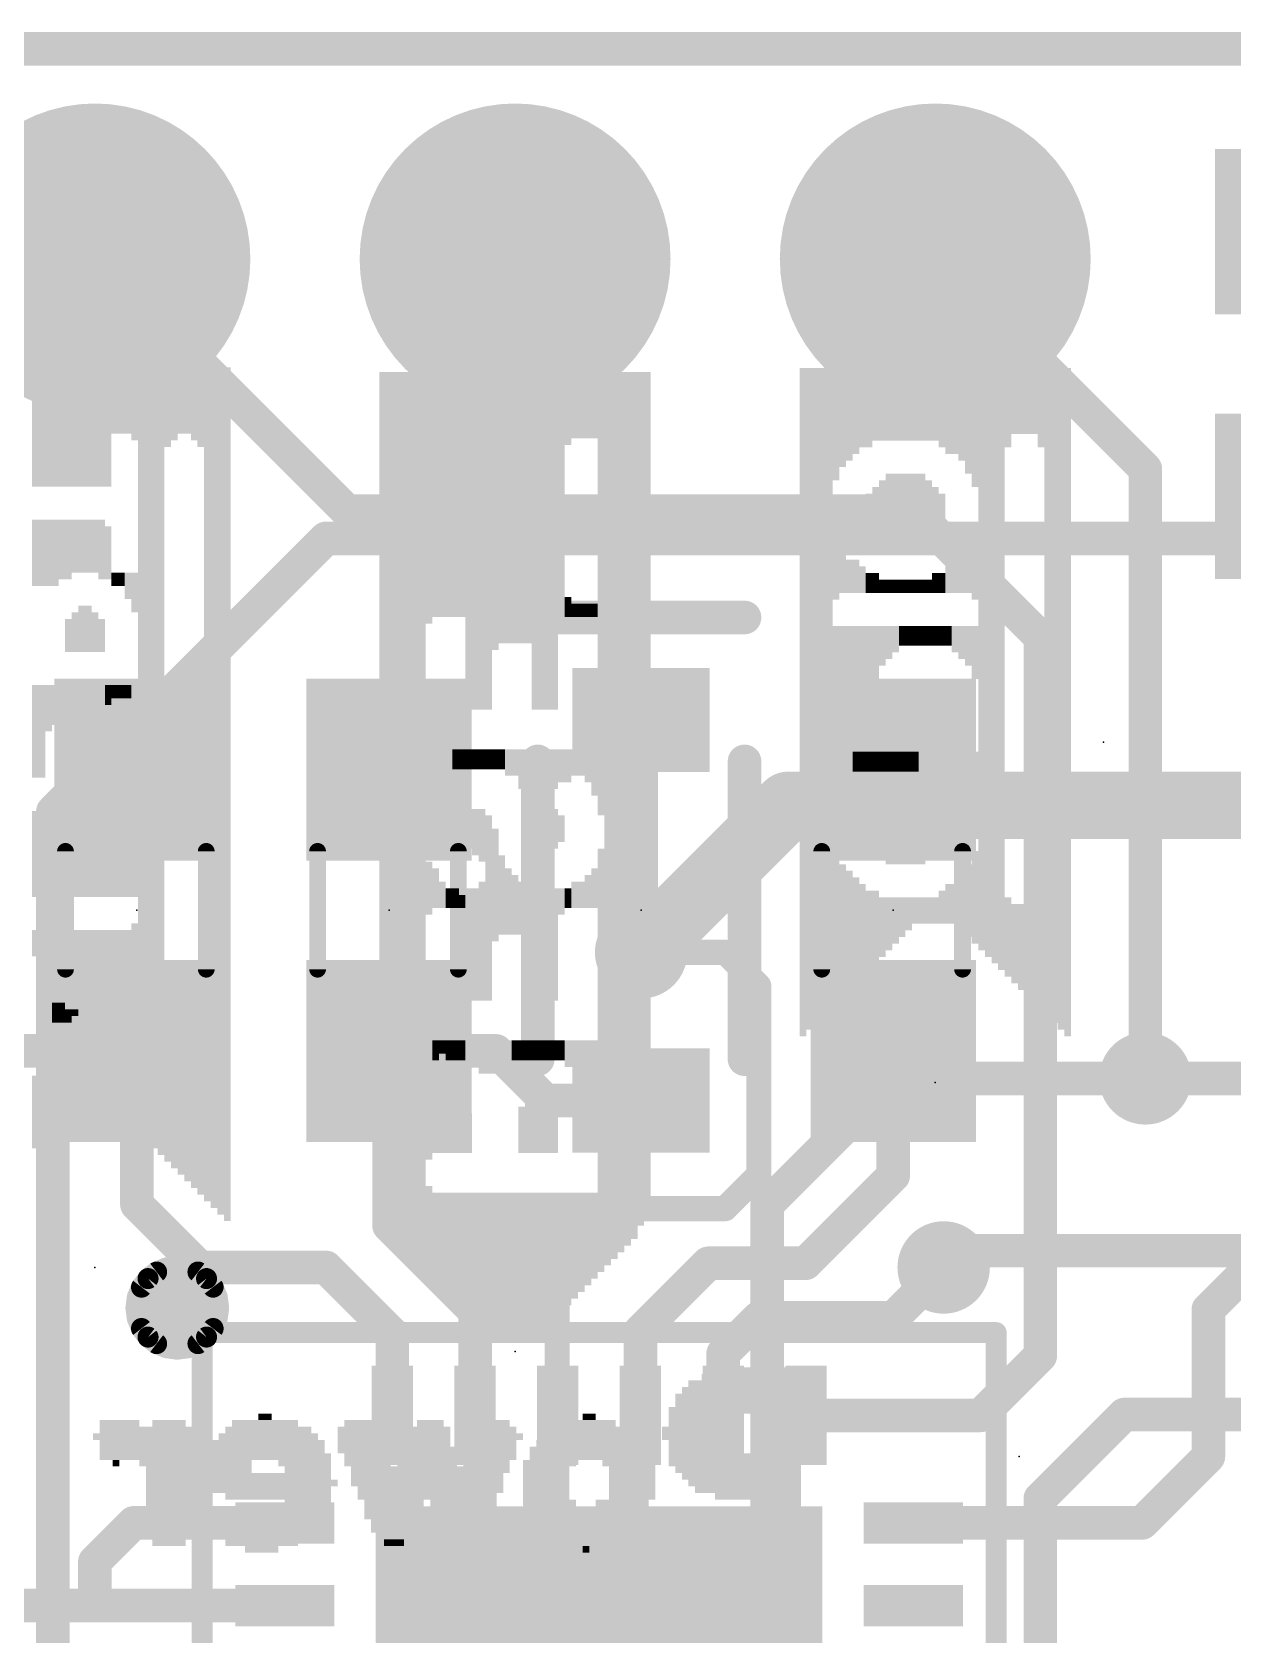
# Model space of a CAD drawing. Extents: x -29.2 to 57.4, y -20 to 37.1.
# Drawn here: x 11.05 to 18.31, y 17.08 to 26.77 of the extents above; entities that cross this region are included whole.
import ezdxf

# ---------------------------------------------------------------- set-up
doc = ezdxf.new("R2010")
doc.units = 0
for name, color, linetype in [('1', 12, 'CONTINUOUS'), ('16', 132, 'CONTINUOUS'), ('17', 110, 'CONTINUOUS'), ('18', 110, 'CONTINUOUS'), ('20', 31, 'CONTINUOUS'), ('21', 41, 'CONTINUOUS'), ('22', 40, 'CONTINUOUS'), ('23', 53, 'CONTINUOUS'), ('24', 53, 'CONTINUOUS'), ('51', 53, 'CONTINUOUS')]:
    doc.layers.add(name, color=color, linetype=linetype)

# ---------------------------------------------------------------- blocks, each defined once
blk = doc.blocks.new('RECT')
blk.add_solid([(-0.5, -0.5), (0.5, -0.5), (-0.5, 0.5), (0.5, 0.5)])
blk = doc.blocks.new('ROUNDP')
at = {"const_width": 0.5}
blk.add_lwpolyline([(0, -0.25, 1), (0, 0.25, 1), (0, -0.25)], format="xyb", dxfattribs=at)
blk = doc.blocks.new('ROUNDV')
at = {"const_width": 0.5}
blk.add_lwpolyline([(0, -0.25, 1), (0, 0.25, 1), (0, -0.25)], format="xyb", dxfattribs=at)

msp = doc.modelspace()

# ---------------------------------------------------------------- linework, layer by layer
at = {"layer": '1'}
for points, const_width in [([(0, 26.67), (35.56, 26.67)], 0.2032), ([(12.954, 23.876), (11.43, 25.4)], 0.2032), ([(16.51, 25.4), (17.78, 24.13)], 0.2032), ([(17.78, 24.13), (17.78, 20.447)], 0.2032), ([(16.383, 23.876), (12.954, 23.876)], 0.2032), ([(16.383, 23.876), (17.145, 23.114)], 0.2032), ([(17.145, 23.114), (17.145, 18.7706)], 0.2032), ([(14.732, 22.613), (14.732, 21.209)], 0.2032), ([(14.732, 21.209), (15.24, 21.209)], 0.1524), ([(15.24, 21.209), (15.4432, 21.0058)], 0.1524), ([(15.4432, 21.0058), (15.4432, 19.8628)], 0.1524), ([(10.16, 20.613), (11.684, 20.613)], 0.2032), ([(11.684, 19.685), (11.684, 20.613)], 0.2032), ([(13.208, 20.613), (13.208, 19.558)], 0.2032), ([(13.208, 20.613), (13.8548, 20.613)], 0.2032), ([(13.8548, 20.613), (14.1548, 20.313)], 0.2032), ([(16.256, 20.613), (16.256, 19.8595)], 0.2032), ([(14.1548, 20.313), (14.732, 20.313)], 0.2032), ([(16.256, 19.8595), (15.7259, 19.3294)], 0.2032), ([(15.4432, 19.8628), (15.24, 19.6596)], 0.1524), ([(12.065, 19.304), (11.684, 19.685)], 0.2032), ([(14.7066, 19.6596), (14.224, 19.177)], 0.1524), ([(15.24, 19.6596), (14.7066, 19.6596)], 0.1524), ([(13.208, 19.558), (13.728, 19.038)], 0.2032), ([(12.827, 19.304), (12.065, 19.304)], 0.2032), ([(13.228, 18.903), (12.827, 19.304)], 0.2032), ([(15.1384, 19.3294), (14.728, 18.919)], 0.2032), ([(15.7259, 19.3294), (15.1384, 19.3294)], 0.2032), ([(16.5608, 19.304), (16.256, 18.9992)], 0.2032), ([(18.161, 19.05), (18.415, 19.304)], 0.2032), ([(14.224, 19.177), (14.224, 18.414)], 0.1524), ([(13.728, 19.038), (13.728, 18.41)], 0.2032), ([(15.4432, 18.9992), (15.228, 18.784)], 0.2032), ([(16.256, 18.9992), (15.4432, 18.9992)], 0.2032), ([(18.161, 18.161), (18.161, 19.05)], 0.2032), ([(13.228, 18.41), (13.228, 18.903)], 0.2032), ([(14.728, 18.919), (14.728, 18.41)], 0.2032), ([(15.228, 18.784), (15.228, 18.41)], 0.2032), ([(17.145, 18.7706), (16.7844, 18.41)], 0.2032), ([(14.224, 18.414), (14.228, 18.41)], 0.2032), ([(16.7844, 18.41), (15.728, 18.41)], 0.2032), ([(17.76, 17.76), (18.161, 18.161)], 0.2032), ([(11.664, 17.76), (11.43, 17.526)], 0.2032), ([(12.578, 17.76), (11.664, 17.76)], 0.2032), ([(16.378, 17.76), (17.76, 17.76)], 0.2032), ([(11.43, 17.526), (11.43, 17.26)], 0.2032), ([(11.43, 17.26), (10.211, 17.26)], 0.2032), ([(12.578, 17.26), (11.43, 17.26)], 0.2032)]:
    msp.add_lwpolyline(points, dxfattribs=dict(at, const_width=const_width))
for points, const_width in [([(11.4659, 25.4359, 1), (11.3941, 25.3641)], 0.1016), ([(16.5459, 25.4359, 1), (16.4741, 25.3641)], 0.1016), ([(17.8308, 24.13, 1), (17.7292, 24.13)], 0.1016), ([(17.7441, 24.0941, 1), (17.8159, 24.1659)], 0.1016), ([(12.954, 23.9268, 1), (12.954, 23.8252)], 0.1016), ([(12.9181, 23.8401, 1), (12.9899, 23.9119)], 0.1016), ([(16.4189, 23.9119, 1), (16.3471, 23.8401)], 0.1016), ([(16.383, 23.8252, 1), (16.383, 23.9268)], 0.1016), ([(17.1958, 23.114, 1), (17.0942, 23.114)], 0.1016), ([(17.1091, 23.0781, 1), (17.1809, 23.1499)], 0.1016), ([(14.7828, 22.613, 1), (14.6812, 22.613)], 0.1016), ([(14.6812, 21.209, 1), (14.7828, 21.209)], 0.1016), ([(14.732, 21.2471, 1), (14.732, 21.1709)], 0.0762), ([(15.2669, 21.2359, 1), (15.2131, 21.1821)], 0.0762), ([(15.24, 21.1709, 1), (15.24, 21.2471)], 0.0762), ([(15.4813, 21.0058, 1), (15.4051, 21.0058)], 0.0762), ([(15.4163, 20.9789, 1), (15.4701, 21.0327)], 0.0762), ([(11.7348, 20.613, 1), (11.6332, 20.613)], 0.1016), ([(11.684, 20.5622, 1), (11.684, 20.6638)], 0.1016), ([(13.2588, 20.613, 1), (13.1572, 20.613)], 0.1016), ([(13.208, 20.6638, 1), (13.208, 20.5622)], 0.1016), ([(13.8907, 20.6489, 1), (13.8189, 20.5771)], 0.1016), ([(13.8548, 20.5622, 1), (13.8548, 20.6638)], 0.1016), ([(16.3068, 20.613, 1), (16.2052, 20.613)], 0.1016), ([(17.7292, 20.447, 1), (17.8308, 20.447)], 0.1016), ([(14.1548, 20.3638, 1), (14.1548, 20.2622)], 0.1016), ([(14.1189, 20.2771, 1), (14.1907, 20.3489)], 0.1016), ([(14.732, 20.2622, 1), (14.732, 20.3638)], 0.1016), ([(16.2919, 19.8236, 1), (16.2201, 19.8954)], 0.1016), ([(15.4051, 19.8628, 1), (15.4813, 19.8628)], 0.0762), ([(15.4701, 19.8359, 1), (15.4163, 19.8897)], 0.0762), ([(16.2052, 19.8595, 1), (16.3068, 19.8595)], 0.1016), ([(11.7199, 19.7209, 1), (11.6481, 19.6491)], 0.1016), ([(11.6332, 19.685, 1), (11.7348, 19.685)], 0.1016), ([(14.7066, 19.6977, 1), (14.7066, 19.6215)], 0.0762), ([(14.7335, 19.6327, 1), (14.6797, 19.6865)], 0.0762), ([(15.2131, 19.6865, 1), (15.2669, 19.6327)], 0.0762), ([(15.24, 19.6215, 1), (15.24, 19.6977)], 0.0762), ([(13.2439, 19.5939, 1), (13.1721, 19.5221)], 0.1016), ([(13.1572, 19.558, 1), (13.2588, 19.558)], 0.1016), ([(12.065, 19.3548, 1), (12.065, 19.2532)], 0.1016), ([(12.0291, 19.2681, 1), (12.1009, 19.3399)], 0.1016), ([(12.8629, 19.3399, 1), (12.7911, 19.2681)], 0.1016), ([(12.827, 19.2532, 1), (12.827, 19.3548)], 0.1016), ([(15.1384, 19.3802, 1), (15.1384, 19.2786)], 0.1016), ([(15.1743, 19.2935, 1), (15.1025, 19.3653)], 0.1016), ([(15.69, 19.3653, 1), (15.7618, 19.2935)], 0.1016), ([(15.7259, 19.2786, 1), (15.7259, 19.3802)], 0.1016), ([(16.5967, 19.2681, 1), (16.5249, 19.3399)], 0.1016), ([(14.2621, 19.177, 1), (14.1859, 19.177)], 0.0762), ([(14.1971, 19.2039, 1), (14.2509, 19.1501)], 0.0762), ([(13.7788, 19.038, 1), (13.6772, 19.038)], 0.1016), ([(13.6921, 19.0021, 1), (13.7639, 19.0739)], 0.1016), ([(15.4432, 19.05, 1), (15.4432, 18.9484)], 0.1016), ([(15.4791, 18.9633, 1), (15.4073, 19.0351)], 0.1016), ([(16.256, 18.9484, 1), (16.256, 19.05)], 0.1016), ([(18.2118, 19.05, 1), (18.1102, 19.05)], 0.1016), ([(18.1251, 19.0859, 1), (18.1969, 19.0141)], 0.1016), ([(13.2788, 18.903, 1), (13.1772, 18.903)], 0.1016), ([(14.7788, 18.919, 1), (14.6772, 18.919)], 0.1016), ([(14.6921, 18.9549, 1), (14.7639, 18.8831)], 0.1016), ([(16.2201, 19.0351, 1), (16.2919, 18.9633)], 0.1016), ([(13.1921, 18.8671, 1), (13.2639, 18.9389)], 0.1016), ([(15.2788, 18.784, 1), (15.1772, 18.784)], 0.1016), ([(15.1921, 18.8199, 1), (15.2639, 18.7481)], 0.1016), ([(17.0942, 18.7706, 1), (17.1958, 18.7706)], 0.1016), ([(17.1809, 18.7347, 1), (17.1091, 18.8065)], 0.1016), ([(14.2599, 18.4499, 1), (14.1881, 18.3781)], 0.1016), ([(15.728, 18.4608, 1), (15.728, 18.3592)], 0.1016), ([(16.7844, 18.3592, 1), (16.7844, 18.4608)], 0.1016), ([(13.1772, 18.41, 1), (13.2788, 18.41)], 0.1016), ([(13.6772, 18.41, 1), (13.7788, 18.41)], 0.1016), ([(14.1921, 18.3741, 1), (14.2639, 18.4459)], 0.1016), ([(14.1859, 18.414, 1), (14.2621, 18.414)], 0.0762), ([(14.6772, 18.41, 1), (14.7788, 18.41)], 0.1016), ([(15.1772, 18.41, 1), (15.2788, 18.41)], 0.1016), ([(16.7485, 18.4459, 1), (16.8203, 18.3741)], 0.1016), ([(18.1969, 18.1251, 1), (18.1251, 18.1969)], 0.1016), ([(18.1102, 18.161, 1), (18.2118, 18.161)], 0.1016), ([(11.664, 17.8108, 1), (11.664, 17.7092)], 0.1016), ([(11.6999, 17.7241, 1), (11.6281, 17.7959)], 0.1016), ([(12.578, 17.7092, 1), (12.578, 17.8108)], 0.1016), ([(16.378, 17.8108, 1), (16.378, 17.7092)], 0.1016), ([(17.7241, 17.7959, 1), (17.7959, 17.7241)], 0.1016), ([(17.76, 17.7092, 1), (17.76, 17.8108)], 0.1016), ([(11.4808, 17.526, 1), (11.3792, 17.526)], 0.1016), ([(11.3941, 17.5619, 1), (11.4659, 17.4901)], 0.1016), ([(11.43, 17.3108, 1), (11.43, 17.2092)], 0.1016), ([(11.43, 17.2092, 1), (11.43, 17.3108)], 0.1016), ([(12.578, 17.2092, 1), (12.578, 17.3108)], 0.1016), ([(11.3792, 17.26, 1), (11.4808, 17.26)], 0.1016)]:
    msp.add_lwpolyline(points, format="xyb", dxfattribs=dict(at, const_width=const_width))
at = {"layer": '16'}
for points, const_width in [([(0, 26.67), (35.56, 26.67)], 0.2032), ([(13.97, 23.711), (13.97, 25.4)], 0.2032), ([(12.827, 23.711), (11.176, 22.06)], 0.2032), ([(13.97, 23.711), (12.827, 23.711)], 0.2032), ([(19.685, 23.711), (13.97, 23.711)], 0.2032), ([(15.621, 22.098), (14.732, 21.209)], 0.4064), ([(21.463, 22.098), (15.621, 22.098)], 0.4064), ([(11.176, 22.06), (11.176, 15.133)], 0.2032), ([(15.494, 19.685), (16.256, 20.447)], 0.2032), ([(16.256, 20.447), (17.78, 20.447)], 0.2032), ([(17.78, 20.447), (26.289, 20.447)], 0.2032), ([(15.494, 16.4338), (15.494, 19.685)], 0.2032), ([(16.6624, 19.4056), (16.5608, 19.304)], 0.2032), ([(24.1808, 19.4056), (16.6624, 19.4056)], 0.2032), ([(17.653, 18.415), (17.145, 17.907)], 0.2032), ([(23.368, 18.415), (17.653, 18.415)], 0.2032), ([(17.145, 17.907), (17.145, 15.748)], 0.2032)]:
    msp.add_lwpolyline(points, dxfattribs=dict(at, const_width=const_width))
for points, const_width in [([(14.0208, 25.4, 1), (13.9192, 25.4)], 0.1016), ([(12.827, 23.7618, 1), (12.827, 23.6602)], 0.1016), ([(12.8629, 23.6751, 1), (12.7911, 23.7469)], 0.1016), ([(13.97, 23.7618, 1), (13.97, 23.6602)], 0.1016), ([(13.9192, 23.711, 1), (14.0208, 23.711)], 0.1016), ([(13.97, 23.6602, 1), (13.97, 23.7618)], 0.1016), ([(15.621, 22.1996, 1), (15.621, 21.9964)], 0.2032), ([(15.6928, 22.0262, 1), (15.5492, 22.1698)], 0.2032), ([(11.2268, 22.06, 1), (11.1252, 22.06)], 0.1016), ([(11.1401, 22.0959, 1), (11.2119, 22.0241)], 0.1016), ([(14.6602, 21.2808, 1), (14.8038, 21.1372)], 0.2032), ([(16.256, 20.4978, 1), (16.256, 20.3962)], 0.1016), ([(16.2919, 20.4111, 1), (16.2201, 20.4829)], 0.1016), ([(17.78, 20.4978, 1), (17.78, 20.3962)], 0.1016), ([(17.78, 20.3962, 1), (17.78, 20.4978)], 0.1016), ([(15.5448, 19.685, 1), (15.4432, 19.685)], 0.1016), ([(15.4581, 19.7209, 1), (15.5299, 19.6491)], 0.1016), ([(16.6624, 19.4564, 1), (16.6624, 19.3548)], 0.1016), ([(16.6983, 19.3697, 1), (16.6265, 19.4415)], 0.1016), ([(16.5249, 19.3399, 1), (16.5967, 19.2681)], 0.1016), ([(17.653, 18.4658, 1), (17.653, 18.3642)], 0.1016), ([(17.6889, 18.3791, 1), (17.6171, 18.4509)], 0.1016), ([(17.1958, 17.907, 1), (17.0942, 17.907)], 0.1016), ([(17.1091, 17.9429, 1), (17.1809, 17.8711)], 0.1016)]:
    msp.add_lwpolyline(points, format="xyb", dxfattribs=dict(at, const_width=const_width))
at = {"layer": '20', "const_width": 0.2032}
msp.add_lwpolyline([(6.35, 26.67), (29.21, 26.67)], dxfattribs=at)
at = {"layer": '21'}
for points, const_width in [([(15.357, 23.233), (14.107, 23.233)], 0.2032), ([(14.107, 22.363), (14.107, 20.563)], 0.2032), ([(15.357, 22.363), (15.357, 20.563)], 0.2032), ([(11.7115, 19.185), (11.7512, 19.2368)], 0.127), ([(11.7512, 19.2368), (11.803, 19.2765)], 0.127), ([(11.803, 19.2765), (11.8633, 19.3015)], 0.127), ([(11.8633, 19.3015), (11.928, 19.31)], 0.127), ([(11.8824, 19.304), (11.9736, 19.304)], 0.127), ([(11.928, 19.31), (11.9927, 19.3015)], 0.127), ([(11.9927, 19.3015), (12.053, 19.2765)], 0.127), ([(12.053, 19.2765), (12.1048, 19.2368)], 0.127), ([(12.1048, 19.2368), (12.1445, 19.185)], 0.127), ([(11.678, 19.06), (11.6865, 19.1247)], 0.127), ([(11.6865, 19.1247), (11.7115, 19.185)], 0.127), ([(11.7082, 19.177), (12.1478, 19.177)], 0.127), ([(12.1445, 19.185), (12.1695, 19.1247)], 0.127), ([(12.1695, 19.1247), (12.178, 19.06)], 0.127), ([(11.6865, 18.9953), (11.678, 19.06)], 0.127), ([(11.6793, 19.05), (12.1767, 19.05)], 0.127), ([(12.178, 19.06), (12.1695, 18.9953)], 0.127), ([(11.7115, 18.935), (11.6865, 18.9953)], 0.127), ([(11.7512, 18.8832), (11.7115, 18.935)], 0.127), ([(12.1445, 18.935), (12.1048, 18.8832)], 0.127), ([(12.1695, 18.9953), (12.1445, 18.935)], 0.127), ([(11.7207, 18.923), (12.1353, 18.923)], 0.127), ([(11.803, 18.8435), (11.7512, 18.8832)], 0.127), ([(11.8633, 18.8185), (11.803, 18.8435)], 0.127), ([(12.053, 18.8435), (11.9927, 18.8185)], 0.127), ([(12.1048, 18.8832), (12.053, 18.8435)], 0.127), ([(12.078, 18.91), (16.878, 18.91)], 0.127), ([(12.078, 14.11), (12.078, 18.91)], 0.127), ([(16.878, 18.91), (16.878, 14.11)], 0.127), ([(11.928, 18.81), (11.8633, 18.8185)], 0.127), ([(11.9927, 18.8185), (11.928, 18.81)], 0.127)]:
    msp.add_lwpolyline(points, dxfattribs=dict(at, const_width=const_width))
for points, const_width in [([(14.107, 23.2838, 1), (14.107, 23.1822)], 0.1016), ([(15.357, 23.1822, 1), (15.357, 23.2838)], 0.1016), ([(14.1578, 22.363, 1), (14.0562, 22.363)], 0.1016), ([(15.4078, 22.363, 1), (15.3062, 22.363)], 0.1016), ([(14.0562, 20.563, 1), (14.1578, 20.563)], 0.1016), ([(15.3062, 20.563, 1), (15.4078, 20.563)], 0.1016), ([(11.7319, 19.262, 1), (11.7705, 19.2116)], 0.0635), ([(11.7764, 19.2175, 1), (11.726, 19.2561)], 0.0635), ([(11.7908, 19.3058, 1), (11.8152, 19.2472)], 0.0635), ([(11.8223, 19.2513, 1), (11.7837, 19.3017)], 0.0635), ([(11.8591, 19.333, 1), (11.8674, 19.27)], 0.0635), ([(11.8824, 19.3358, 1), (11.8824, 19.2723)], 0.0635), ([(11.8754, 19.2721, 1), (11.8511, 19.3308)], 0.0635), ([(11.9321, 19.3415, 1), (11.9239, 19.2785)], 0.0635), ([(11.9321, 19.2785, 1), (11.9239, 19.3415)], 0.0635), ([(12.0049, 19.3308, 1), (11.9806, 19.2721)], 0.0635), ([(11.9736, 19.2723, 1), (11.9736, 19.3358)], 0.0635), ([(11.9886, 19.27, 1), (11.9969, 19.333)], 0.0635), ([(12.0723, 19.3017, 1), (12.0337, 19.2513)], 0.0635), ([(12.0408, 19.2472, 1), (12.0652, 19.3058)], 0.0635), ([(12.13, 19.2561, 1), (12.0796, 19.2175)], 0.0635), ([(12.0855, 19.2116, 1), (12.1241, 19.262)], 0.0635), ([(11.718, 19.1206, 1), (11.655, 19.1289)], 0.0635), ([(11.7082, 19.2087, 1), (11.7082, 19.1453)], 0.0635), ([(11.6863, 19.2043, 1), (11.7367, 19.1657)], 0.0635), ([(11.7408, 19.1728, 1), (11.6822, 19.1972)], 0.0635), ([(12.1738, 19.1972, 1), (12.1152, 19.1728)], 0.0635), ([(12.1193, 19.1657, 1), (12.1697, 19.2043)], 0.0635), ([(12.201, 19.1289, 1), (12.138, 19.1206)], 0.0635), ([(12.1478, 19.1453, 1), (12.1478, 19.2087)], 0.0635), ([(11.7095, 19.0641, 1), (11.6465, 19.0559)], 0.0635), ([(11.6465, 19.0641, 1), (11.7095, 19.0559)], 0.0635), ([(11.6793, 19.0817, 1), (11.6793, 19.0183)], 0.0635), ([(11.6572, 19.1369, 1), (11.7159, 19.1126)], 0.0635), ([(12.1401, 19.1126, 1), (12.1988, 19.1369)], 0.0635), ([(12.2095, 19.0559, 1), (12.1465, 19.0641)], 0.0635), ([(12.1465, 19.0559, 1), (12.2095, 19.0641)], 0.0635), ([(12.1767, 19.0183, 1), (12.1767, 19.0817)], 0.0635), ([(11.7159, 19.0074, 1), (11.6572, 18.9831)], 0.0635), ([(11.655, 18.9911, 1), (11.718, 18.9994)], 0.0635), ([(11.7367, 18.9543, 1), (11.6863, 18.9157)], 0.0635), ([(12.1697, 18.9157, 1), (12.1193, 18.9543)], 0.0635), ([(12.138, 18.9994, 1), (12.201, 18.9911)], 0.0635), ([(12.1988, 18.9831, 1), (12.1401, 19.0074)], 0.0635), ([(11.6822, 18.9228, 1), (11.7408, 18.9472)], 0.0635), ([(11.7207, 18.9548, 1), (11.7207, 18.8913)], 0.0635), ([(11.7705, 18.9084, 1), (11.7319, 18.858)], 0.0635), ([(11.726, 18.8639, 1), (11.7764, 18.9025)], 0.0635), ([(11.8152, 18.8728, 1), (11.7908, 18.8142)], 0.0635), ([(11.7837, 18.8183, 1), (11.8223, 18.8687)], 0.0635), ([(12.0337, 18.8687, 1), (12.0723, 18.8183)], 0.0635), ([(12.0652, 18.8142, 1), (12.0408, 18.8728)], 0.0635), ([(12.078, 18.9417, 1), (12.078, 18.8783)], 0.0635), ([(12.1098, 18.91, 1), (12.0463, 18.91)], 0.0635), ([(12.0796, 18.9025, 1), (12.13, 18.8639)], 0.0635), ([(12.1241, 18.858, 1), (12.0855, 18.9084)], 0.0635), ([(12.1152, 18.9472, 1), (12.1738, 18.9228)], 0.0635), ([(12.1353, 18.8913, 1), (12.1353, 18.9548)], 0.0635), ([(16.9097, 18.91, 1), (16.8463, 18.91)], 0.0635), ([(16.878, 18.8783, 1), (16.878, 18.9417)], 0.0635), ([(11.8674, 18.85, 1), (11.8591, 18.787)], 0.0635), ([(11.8511, 18.7892, 1), (11.8754, 18.8479)], 0.0635), ([(11.9239, 18.8415, 1), (11.9321, 18.7785)], 0.0635), ([(11.9239, 18.7785, 1), (11.9321, 18.8415)], 0.0635), ([(11.9806, 18.8479, 1), (12.0049, 18.7892)], 0.0635), ([(11.9969, 18.787, 1), (11.9886, 18.85)], 0.0635)]:
    msp.add_lwpolyline(points, format="xyb", dxfattribs=dict(at, const_width=const_width))
at = {"layer": '23'}
for p in [(17.526, 22.479), (11.684, 21.463), (13.208, 21.463), (14.732, 21.463), (16.256, 21.463)]:
    msp.add_point(p, dxfattribs=at)
at = {"layer": '24'}
for p in [(16.51, 20.4216), (11.43, 19.304), (13.97, 18.796), (17.018, 18.161)]:
    msp.add_point(p, dxfattribs=at)
at = {"layer": '51', "const_width": 0.1016}
for points in [[(11.252, 21.107), (11.252, 21.819)], [(12.103, 21.107), (12.103, 21.819)], [(12.776, 21.107), (12.776, 21.819)], [(13.627, 21.107), (13.627, 21.819)], [(15.824, 21.107), (15.824, 21.819)], [(16.675, 21.107), (16.675, 21.819)]]:
    msp.add_lwpolyline(points, dxfattribs=at)
at = {"layer": '51', "const_width": 0.0508}
for points in [[(11.2774, 21.819, 1), (11.2266, 21.819)], [(12.1284, 21.819, 1), (12.0776, 21.819)], [(12.8014, 21.819, 1), (12.7506, 21.819)], [(13.6524, 21.819, 1), (13.6016, 21.819)], [(15.8494, 21.819, 1), (15.7986, 21.819)], [(16.7004, 21.819, 1), (16.6496, 21.819)], [(11.2266, 21.107, 1), (11.2774, 21.107)], [(12.0776, 21.107, 1), (12.1284, 21.107)], [(12.7506, 21.107, 1), (12.8014, 21.107)], [(13.6016, 21.107, 1), (13.6524, 21.107)], [(15.7986, 21.107, 1), (15.8494, 21.107)], [(16.6496, 21.107, 1), (16.7004, 21.107)]]:
    msp.add_lwpolyline(points, format="xyb", dxfattribs=at)

# ---------------------------------------------------------------- block references
at = {"layer": '1'}
for p, xscale, rotation in [((18.651, 25.565), 0.9, 180), ((18.651, 23.965), 0.9, 180), ((11.684, 22.313), 1.1, 90), ((13.208, 22.313), 1.1, 90), ((16.256, 22.313), 1.1, 90), ((11.684, 20.613), 1.1, 90), ((13.208, 20.613), 1.1, 90), ((16.256, 20.613), 1.1, 90)]:
    msp.add_blockref('RECT', p, dxfattribs=dict(at, xscale=xscale, rotation=rotation))
for p, xscale, yscale, rotation in [((14.732, 22.613), 0.63, 0.83, 270), ((14.732, 20.313), 0.63, 0.83, 270), ((12.578, 17.76), 0.25, 0.6, 90), ((16.378, 17.76), 0.25, 0.6, 270), ((12.578, 17.26), 0.25, 0.6, 90), ((16.378, 17.26), 0.25, 0.6, 270)]:
    msp.add_blockref('RECT', p, dxfattribs=dict(at, xscale=xscale, yscale=yscale, rotation=rotation))
for p, xscale, yscale in [((13.228, 18.41), 0.25, 0.6), ((13.728, 18.41), 0.25, 0.6), ((14.228, 18.41), 0.25, 0.6), ((14.728, 18.41), 0.25, 0.6), ((15.228, 18.41), 0.25, 0.6), ((15.728, 18.41), 0.25, 0.6), ((14.478, 16.51), 2.7, 2.7)]:
    msp.add_blockref('RECT', p, dxfattribs=dict(at, xscale=xscale, yscale=yscale))
at = {"layer": '17', "xscale": 1.8796, "yscale": 1.8796, "rotation": 90}
for p in [(11.43, 25.4), (11.43, 25.4), (13.97, 25.4), (13.97, 25.4), (16.51, 25.4), (16.51, 25.4)]:
    msp.add_blockref('ROUNDP', p, dxfattribs=at)
at = {"layer": '18', "xscale": 0.5588, "yscale": 0.5588}
for p in [(14.732, 21.209), (14.732, 21.209), (17.78, 20.447), (17.78, 20.447), (16.5608, 19.304), (16.5608, 19.304)]:
    msp.add_blockref('ROUNDV', p, dxfattribs=at)
at = {"layer": '22', "yscale": 0.04}
for p, xscale, rotation in [((11.07, 24.384), 0.72, 90), ((11.11, 24.384), 0.72, 90), ((11.15, 24.384), 0.72, 90), ((11.19, 24.384), 0.72, 90), ((11.23, 24.384), 0.72, 90), ((11.27, 24.384), 0.72, 90), ((11.31, 24.384), 0.72, 90), ((11.35, 24.384), 0.72, 90), ((11.39, 24.384), 0.72, 90), ((11.43, 24.384), 0.72, 90), ((11.47, 24.384), 0.72, 90), ((11.51, 24.384), 0.72, 90), ((11.55, 24.544), 0.4, 90), ((11.59, 24.544), 0.4, 90), ((11.63, 24.544), 0.4, 90), ((11.67, 24.524), 0.44, 90), ((11.71, 22.424), 4.64, 90), ((11.75, 22.404), 4.68, 90), ((11.79, 22.384), 4.72, 90), ((11.83, 22.364), 4.76, 90), ((11.87, 24.504), 0.48, 90), ((11.91, 24.524), 0.44, 90), ((11.95, 24.544), 0.4, 90), ((11.99, 24.544), 0.4, 90), ((12.03, 24.524), 0.44, 90), ((12.07, 24.504), 0.48, 90), ((12.11, 22.224), 5.04, 90), ((12.15, 22.204), 5.08, 90), ((12.19, 22.184), 5.12, 90), ((12.23, 22.164), 5.16, 90), ((13.17, 22.156), 5.12, 90), ((13.21, 22.136), 5.16, 90), ((13.25, 22.096), 5.24, 90), ((13.29, 22.076), 5.28, 90), ((13.33, 22.056), 5.32, 90), ((13.37, 22.036), 5.36, 90), ((13.41, 22.016), 5.4, 90), ((13.45, 24.316), 0.8, 90), ((13.49, 24.316), 0.8, 90), ((13.53, 24.336), 0.76, 90), ((13.57, 24.336), 0.76, 90), ((13.61, 24.336), 0.76, 90), ((13.65, 24.336), 0.76, 90), ((13.69, 24.336), 0.76, 90), ((13.73, 24.336), 0.76, 90), ((13.77, 24.336), 0.76, 90), ((13.81, 24.336), 0.76, 90), ((13.85, 24.336), 0.76, 90), ((13.89, 24.336), 0.76, 90), ((13.93, 24.336), 0.76, 90), ((13.97, 24.336), 0.76, 90), ((14.01, 24.336), 0.76, 90), ((14.05, 24.336), 0.76, 90), ((14.09, 24.336), 0.76, 90), ((14.13, 24.336), 0.76, 90), ((14.17, 24.336), 0.76, 90), ((14.21, 24.336), 0.76, 90), ((14.25, 24.336), 0.76, 90), ((14.29, 24.496), 0.44, 90), ((14.33, 24.516), 0.4, 90), ((14.37, 24.516), 0.4, 90), ((14.41, 24.516), 0.4, 90), ((14.45, 24.516), 0.4, 90), ((14.49, 23.376), 2.68, 90), ((14.53, 22.016), 5.4, 90), ((14.57, 22.036), 5.36, 90), ((14.61, 22.056), 5.32, 90), ((14.65, 22.076), 5.28, 90), ((14.69, 22.096), 5.24, 90), ((14.73, 22.136), 5.16, 90), ((14.77, 22.156), 5.12, 90), ((15.71, 22.7216), 4.04, 90), ((15.75, 22.7416), 4, 90), ((15.79, 22.7616), 3.96, 90), ((15.83, 22.7816), 3.92, 90), ((15.87, 22.8016), 3.88, 90), ((15.91, 24.4016), 0.68, 90), ((15.95, 24.4416), 0.6, 90), ((15.99, 24.4616), 0.56, 90), ((16.03, 24.4816), 0.52, 90), ((16.07, 24.5016), 0.48, 90), ((16.11, 24.5016), 0.48, 90), ((16.15, 24.5216), 0.44, 90), ((16.19, 24.5216), 0.44, 90), ((16.23, 24.5216), 0.44, 90), ((16.27, 24.5216), 0.44, 90), ((16.31, 24.5216), 0.44, 90), ((16.35, 24.5216), 0.44, 90), ((16.39, 24.5216), 0.44, 90), ((16.43, 24.5216), 0.44, 90), ((16.47, 24.5216), 0.44, 90), ((16.51, 24.5216), 0.44, 90), ((16.55, 24.5016), 0.48, 90), ((16.59, 24.4816), 0.52, 90), ((16.63, 24.4816), 0.52, 90), ((16.67, 24.4616), 0.56, 90), ((16.71, 24.4216), 0.64, 90), ((16.75, 24.3816), 0.72, 90), ((16.79, 22.9816), 3.52, 90), ((16.83, 22.9616), 3.56, 90), ((16.87, 22.9416), 3.6, 90), ((16.91, 22.9216), 3.64, 90), ((16.95, 24.5016), 0.48, 90), ((16.99, 24.5416), 0.4, 90), ((17.03, 24.5416), 0.4, 90), ((17.07, 24.5416), 0.4, 90), ((17.11, 24.5416), 0.4, 90), ((17.15, 24.5016), 0.48, 90), ((17.19, 22.7816), 3.92, 90), ((17.23, 22.7616), 3.96, 90), ((17.27, 22.7416), 4, 90), ((17.31, 22.7216), 4.04, 90), ((16.19, 23.8816), 0.36, 90), ((16.23, 23.8816), 0.44, 90), ((16.27, 23.8816), 0.44, 90), ((16.31, 23.8816), 0.44, 90), ((16.35, 23.8816), 0.44, 90), ((16.39, 23.8816), 0.44, 90), ((16.43, 23.8816), 0.44, 90), ((16.47, 23.8816), 0.36, 90), ((16.11, 23.8816), 0.2, 90), ((16.15, 23.8816), 0.28, 90), ((16.51, 23.8816), 0.28, 90), ((16.55, 23.8816), 0.2, 90), ((11.07, 23.624), 0.4, 90), ((11.11, 23.624), 0.4, 90), ((11.15, 23.624), 0.4, 90), ((11.19, 23.624), 0.4, 90), ((11.23, 23.644), 0.36, 90), ((11.27, 23.644), 0.36, 90), ((11.31, 23.664), 0.32, 90), ((11.35, 23.664), 0.32, 90), ((11.39, 23.664), 0.32, 90), ((11.43, 23.664), 0.32, 90), ((11.47, 23.644), 0.36, 90), ((11.51, 23.624), 0.32, 90), ((16.75, 23.5416), 0.4, 90), ((13.45, 23.456), 0.52, 90), ((13.49, 23.476), 0.48, 90), ((13.53, 23.456), 0.44, 90), ((13.57, 23.456), 0.44, 90), ((13.61, 23.456), 0.44, 90), ((13.65, 23.456), 0.44, 90), ((13.85, 23.356), 0.64, 90), ((13.89, 23.376), 0.6, 90), ((13.93, 23.376), 0.6, 90), ((13.97, 23.376), 0.6, 90), ((14.01, 23.376), 0.6, 90), ((14.05, 23.376), 0.6, 90), ((14.25, 23.436), 0.48, 90), ((15.91, 23.5216), 0.36, 90), ((15.95, 23.5216), 0.28, 90), ((16.71, 23.5216), 0.28, 90), ((15.99, 23.4816), 0.2, 90), ((16.03, 23.4816), 0.2, 90), ((16.63, 23.4816), 0.2, 90), ((16.67, 23.5016), 0.24, 90), ((11.55, 23.464), 0.08, 90), ((11.59, 23.464), 0.08, 90), ((11.63, 23.424), 0.16, 90), ((11.67, 23.384), 0.24, 90), ((16.07, 23.4616), 0.16, 90), ((16.11, 23.4416), 0.12, 90), ((16.15, 23.4416), 0.12, 90), ((16.19, 23.4216), 0.08, 90), ((16.23, 23.4216), 0.08, 90), ((16.27, 23.4216), 0.08, 90), ((16.31, 23.4216), 0.08, 90), ((16.35, 23.4216), 0.08, 90), ((16.39, 23.4216), 0.08, 90), ((16.43, 23.4216), 0.08, 90), ((16.47, 23.4216), 0.08, 90), ((16.51, 23.4416), 0.12, 90), ((16.55, 23.4416), 0.12, 90), ((16.59, 23.4616), 0.16, 90), ((14.29, 23.296), 0.12, 90), ((11.31, 23.144), 0.24, 90), ((11.35, 23.164), 0.28, 90), ((11.39, 23.164), 0.28, 90), ((11.43, 23.144), 0.24, 90), ((14.33, 23.276), 0.08, 90), ((14.37, 23.276), 0.08, 90), ((14.41, 23.276), 0.08, 90), ((14.45, 23.276), 0.08, 90), ((11.27, 23.124), 0.2, 90), ((11.47, 23.124), 0.2, 90), ((15.91, 22.8816), 0.6, 90), ((15.95, 22.9016), 0.56, 90), ((15.99, 22.9016), 0.56, 90), ((16.03, 22.9016), 0.56, 90), ((16.07, 22.9016), 0.56, 90), ((16.11, 22.9016), 0.56, 90), ((16.15, 23.0216), 0.32, 90), ((16.19, 23.0616), 0.24, 90), ((16.23, 23.0816), 0.2, 90), ((16.27, 23.1016), 0.16, 90), ((16.31, 23.1216), 0.12, 90), ((16.35, 23.1216), 0.12, 90), ((16.39, 23.1216), 0.12, 90), ((16.43, 23.1216), 0.12, 90), ((16.47, 23.1216), 0.12, 90), ((16.51, 23.1216), 0.12, 90), ((16.55, 23.1216), 0.12, 90), ((16.59, 23.1216), 0.12, 90), ((16.63, 23.1016), 0.16, 90), ((16.67, 23.0816), 0.2, 90), ((16.71, 23.0616), 0.24, 90), ((16.75, 23.0216), 0.32, 90), ((11.07, 22.544), 0.56, 90), ((11.11, 22.544), 0.56, 90), ((11.15, 22.684), 0.28, 90), ((11.19, 22.704), 0.24, 90), ((11.23, 22.704), 0.24, 90), ((11.27, 22.704), 0.24, 90), ((11.31, 22.704), 0.24, 90), ((11.35, 22.684), 0.28, 90), ((11.39, 22.544), 0.56, 90), ((11.43, 22.544), 0.56, 90), ((11.47, 22.544), 0.56, 90), ((11.51, 22.764), 0.12, 90), ((11.55, 22.784), 0.08, 90), ((11.59, 22.784), 0.08, 90), ((11.63, 22.784), 0.08, 90), ((11.67, 22.784), 0.16, 90), ((16.35, 22.7016), 0.16, 90), ((16.39, 22.7416), 0.24, 90), ((16.43, 22.7416), 0.24, 90), ((16.47, 22.7416), 0.24, 90), ((16.51, 22.7416), 0.24, 90), ((16.55, 22.7216), 0.2, 90), ((13.45, 22.296), 0.36, 90), ((13.49, 22.316), 0.24, 90), ((13.53, 22.336), 0.2, 90), ((13.57, 22.356), 0.16, 90), ((13.61, 22.376), 0.12, 90), ((13.65, 22.376), 0.12, 90), ((13.69, 22.376), 0.12, 90), ((13.73, 22.376), 0.12, 90), ((13.77, 22.376), 0.12, 90), ((13.81, 22.376), 0.12, 90), ((13.85, 22.376), 0.12, 90), ((13.89, 22.376), 0.12, 90), ((13.93, 22.356), 0.16, 90), ((13.97, 22.356), 0.16, 90), ((14.01, 22.316), 0.24, 90), ((14.05, 22.276), 0.32, 90), ((14.09, 22.196), 0.48, 90), ((14.13, 22.156), 0.56, 90), ((14.17, 22.136), 0.6, 90), ((14.21, 22.316), 0.24, 90), ((14.25, 22.336), 0.2, 90), ((14.29, 22.336), 0.2, 90), ((14.33, 22.356), 0.16, 90), ((14.37, 22.356), 0.16, 90), ((14.41, 22.336), 0.2, 90), ((14.45, 22.296), 0.28, 90), ((15.91, 22.2816), 0.28, 90), ((15.95, 22.3216), 0.2, 90), ((15.99, 22.3416), 0.16, 90), ((16.03, 22.3616), 0.12, 90), ((16.07, 22.3616), 0.12, 90), ((16.11, 22.3616), 0.12, 90), ((16.15, 22.3616), 0.12, 90), ((16.19, 22.3616), 0.12, 90), ((16.23, 22.3616), 0.12, 90), ((16.27, 22.3616), 0.12, 90), ((16.31, 22.3616), 0.12, 90), ((16.35, 22.3616), 0.12, 90), ((16.39, 22.3616), 0.12, 90), ((16.43, 22.0816), 0.68, 90), ((16.47, 22.1016), 0.64, 90), ((16.51, 22.1216), 0.6, 90), ((16.55, 22.3216), 0.2, 90), ((16.59, 22.3416), 0.16, 90), ((16.63, 22.3416), 0.16, 90), ((16.67, 22.3416), 0.16, 90), ((16.71, 22.3216), 0.2, 90), ((16.75, 22.2816), 0.28, 90), ((11.67, 21.824), 0.56, 90), ((16.15, 21.9616), 0.28, 90), ((16.19, 21.9416), 0.32, 90), ((16.23, 21.9216), 0.36, 90), ((11.07, 21.804), 0.52, 90), ((11.11, 21.804), 0.52, 90), ((11.15, 21.804), 0.52, 90), ((11.19, 21.804), 0.52, 90), ((11.23, 21.804), 0.52, 90), ((11.27, 21.804), 0.52, 90), ((11.31, 21.804), 0.52, 90), ((11.35, 21.804), 0.52, 90), ((11.39, 21.804), 0.52, 90), ((11.43, 21.804), 0.52, 90), ((11.47, 21.804), 0.52, 90), ((11.51, 21.804), 0.52, 90), ((11.55, 21.804), 0.52, 90), ((11.59, 21.804), 0.52, 90), ((11.63, 21.804), 0.52, 90), ((13.69, 21.956), 0.24, 90), ((13.73, 21.936), 0.28, 90), ((13.77, 21.916), 0.32, 90), ((13.81, 21.476), 1.12, 90), ((14.21, 21.956), 0.24, 90), ((14.25, 21.956), 0.16, 90), ((16.11, 21.9816), 0.16, 90), ((16.55, 21.9616), 0.2, 90), ((13.85, 21.616), 0.68, 90), ((16.27, 21.8416), 0.2, 90), ((16.31, 21.8416), 0.2, 90), ((16.35, 21.8416), 0.2, 90), ((16.39, 21.8416), 0.2, 90), ((14.49, 20.556), 2.56, 90), ((15.91, 21.3616), 0.92, 90), ((16.75, 21.5416), 0.56, 90), ((13.45, 21.596), 0.32, 90), ((13.49, 21.596), 0.24, 90), ((13.89, 21.556), 0.48, 90), ((13.93, 21.516), 0.4, 90), ((14.45, 21.596), 0.24, 90), ((15.95, 21.3416), 0.8, 90), ((16.71, 21.5216), 0.44, 90), ((13.53, 21.556), 0.16, 90), ((13.77, 21.276), 0.72, 90), ((13.97, 21.496), 0.36, 90), ((14.01, 21.476), 0.32, 90), ((14.33, 21.556), 0.16, 90), ((14.37, 21.556), 0.16, 90), ((14.41, 21.576), 0.2, 90), ((15.99, 21.3416), 0.72, 90), ((16.03, 21.3416), 0.64, 90), ((16.07, 21.3416), 0.56, 90), ((16.59, 21.5016), 0.24, 90), ((16.63, 21.5016), 0.24, 90), ((16.67, 21.5016), 0.32, 90), ((13.57, 21.536), 0.12, 90), ((13.61, 21.536), 0.12, 90), ((13.65, 21.516), 0.08, 90), ((13.69, 21.256), 0.68, 90), ((13.73, 21.256), 0.68, 90), ((14.05, 21.456), 0.28, 90), ((14.09, 21.256), 0.68, 90), ((14.13, 21.256), 0.68, 90), ((14.17, 21.256), 0.68, 90), ((14.21, 21.256), 0.68, 90), ((14.25, 21.516), 0.16, 90), ((14.29, 21.536), 0.12, 90), ((16.11, 21.3416), 0.48, 90), ((16.15, 21.3616), 0.44, 90), ((16.19, 21.3616), 0.36, 90), ((16.23, 21.3816), 0.32, 90), ((16.27, 21.4016), 0.28, 90), ((16.31, 21.4216), 0.24, 90), ((16.35, 21.4416), 0.2, 90), ((16.39, 21.4616), 0.16, 90), ((16.43, 21.4616), 0.16, 90), ((16.47, 21.4616), 0.16, 90), ((16.51, 21.4616), 0.16, 90), ((16.55, 21.4816), 0.2, 90), ((16.95, 21.3016), 0.48, 90), ((17.15, 21.2016), 0.68, 90), ((16.99, 21.2616), 0.48, 90), ((17.03, 21.2416), 0.52, 90), ((17.07, 21.2216), 0.56, 90), ((17.11, 21.2016), 0.6, 90), ((11.07, 21.264), 0.16, 90), ((11.11, 21.264), 0.16, 90), ((11.15, 21.244), 0.2, 90), ((11.19, 21.244), 0.2, 90), ((11.23, 21.224), 0.24, 90), ((11.27, 21.224), 0.24, 90), ((11.31, 21.204), 0.28, 90), ((11.35, 21.204), 0.28, 90), ((11.39, 21.204), 0.28, 90), ((11.43, 21.184), 0.32, 90), ((11.47, 21.184), 0.32, 90), ((11.51, 21.164), 0.36, 90), ((11.55, 21.164), 0.36, 90), ((11.59, 21.144), 0.4, 90), ((11.63, 21.144), 0.4, 90), ((11.67, 21.144), 0.48, 90), ((11.19, 20.844), 0.12, 90), ((11.23, 20.844), 0.12, 90), ((11.27, 20.824), 0.08, 90), ((11.31, 20.844), 0.04, 90), ((11.59, 20.484), 0.52, 90), ((11.63, 20.464), 0.56, 90), ((11.67, 20.464), 0.64, 90), ((11.43, 20.464), 0.4, 90), ((11.47, 20.464), 0.4, 90), ((11.51, 20.484), 0.44, 90), ((11.55, 20.484), 0.44, 90), ((13.45, 20.616), 0.2, 90), ((13.49, 20.616), 0.12, 90), ((13.53, 20.636), 0.08, 90), ((13.57, 20.616), 0.12, 90), ((13.61, 20.616), 0.12, 90), ((13.65, 20.616), 0.12, 90), ((13.69, 20.596), 0.16, 90), ((13.73, 20.596), 0.16, 90), ((13.77, 20.576), 0.2, 90), ((13.81, 20.576), 0.2, 90), ((13.85, 20.576), 0.2, 90), ((13.89, 20.596), 0.16, 90), ((13.93, 20.596), 0.16, 90), ((13.97, 20.616), 0.12, 90), ((14.01, 20.616), 0.12, 90), ((14.05, 20.616), 0.12, 90), ((14.09, 20.616), 0.12, 90), ((14.13, 20.616), 0.12, 90), ((14.17, 20.616), 0.12, 90), ((14.21, 20.616), 0.12, 90), ((14.25, 20.616), 0.12, 90), ((14.29, 20.596), 0.16, 90), ((14.33, 20.596), 0.16, 90), ((14.37, 20.576), 0.2, 90), ((14.41, 20.536), 0.28, 90), ((14.45, 20.516), 0.32, 90), ((11.19, 20.344), 0.4, 90), ((11.23, 20.364), 0.36, 90), ((11.27, 20.404), 0.36, 90), ((11.31, 20.424), 0.32, 90), ((11.35, 20.444), 0.36, 90), ((11.39, 20.444), 0.36, 90), ((11.07, 20.244), 0.44, 90), ((11.11, 20.284), 0.44, 90), ((11.15, 20.304), 0.4, 90), ((11.87, 20.184), 0.48, 90), ((11.91, 20.144), 0.48, 90), ((11.95, 20.124), 0.52, 90), ((11.99, 20.104), 0.56, 90), ((12.03, 20.084), 0.6, 90), ((12.07, 20.084), 0.68, 90), ((13.45, 20.156), 0.4, 90), ((13.49, 20.176), 0.36, 90), ((13.53, 20.156), 0.32, 90), ((13.57, 20.156), 0.32, 90), ((13.61, 20.136), 0.28, 90), ((13.65, 20.136), 0.28, 90), ((14.01, 20.136), 0.28, 90), ((14.05, 20.156), 0.32, 90), ((14.09, 20.156), 0.32, 90), ((14.13, 20.156), 0.32, 90), ((14.17, 20.156), 0.32, 90), ((14.21, 20.136), 0.28, 90), ((13.69, 20.116), 0.24, 90), ((13.45, 19.536), 0.52, 90), ((13.49, 19.496), 0.52, 90), ((13.53, 19.476), 0.56, 90), ((13.57, 19.456), 0.6, 90), ((13.61, 19.436), 0.64, 90), ((13.65, 19.416), 0.68, 90), ((13.69, 19.396), 0.72, 90), ((13.73, 19.376), 0.76, 90), ((13.77, 19.376), 0.76, 90), ((13.81, 19.356), 0.8, 90), ((13.85, 19.336), 0.84, 90), ((13.89, 19.336), 0.84, 90), ((13.93, 19.336), 0.84, 90), ((13.97, 19.336), 0.84, 90), ((14.01, 19.336), 0.84, 90), ((14.05, 19.336), 0.84, 90), ((14.09, 19.336), 0.84, 90), ((14.13, 19.356), 0.8, 90), ((14.17, 19.376), 0.76, 90), ((14.21, 19.376), 0.76, 90), ((14.25, 19.396), 0.72, 90), ((14.29, 19.416), 0.68, 90), ((14.33, 19.436), 0.64, 90), ((14.37, 19.456), 0.6, 90), ((14.41, 19.476), 0.56, 90), ((14.45, 19.496), 0.52, 90), ((15.418, 18.681), 0.4, 180), ((15.358, 18.601), 0.68, 180), ((15.398, 18.641), 0.6, 180), ((15.318, 18.521), 0.76, 180), ((15.338, 18.561), 0.72, 180), ((12.458, 18.401), 0.08, 180), ((14.418, 18.401), 0.08, 180), ((15.298, 18.441), 0.8, 180), ((15.058, 18.401), 0.32, 180), ((15.318, 18.481), 0.76, 180), ((15.558, 18.401), 0.28, 180), ((11.578, 18.361), 0.24, 180), ((11.738, 18.321), 0.56, 180), ((11.878, 18.361), 0.2, 180), ((12.478, 18.321), 0.52, 180), ((12.458, 18.361), 0.4, 180), ((13.018, 18.321), 0.24, 180), ((13.038, 18.361), 0.2, 180), ((13.458, 18.321), 0.24, 180), ((13.458, 18.361), 0.16, 180), ((13.858, 18.321), 0.24, 180), ((13.858, 18.361), 0.16, 180), ((14.418, 18.321), 0.48, 180), ((14.398, 18.361), 0.36, 180), ((14.998, 18.321), 0.28, 180), ((15.038, 18.361), 0.28, 180), ((15.558, 18.361), 0.28, 180), ((15.558, 18.321), 0.28, 180), ((11.718, 18.281), 0.6, 180), ((11.738, 18.241), 0.56, 180), ((11.738, 18.201), 0.56, 180), ((12.478, 18.241), 0.68, 180), ((12.478, 18.201), 0.68, 180), ((12.478, 18.281), 0.6, 180), ((13.038, 18.281), 0.28, 180), ((13.038, 18.241), 0.28, 180), ((13.038, 18.201), 0.28, 180), ((13.438, 18.281), 0.28, 180), ((13.438, 18.241), 0.28, 180), ((13.458, 18.201), 0.32, 180), ((13.838, 18.241), 0.28, 180), ((13.838, 18.201), 0.28, 180), ((13.878, 18.281), 0.28, 180), ((14.418, 18.201), 0.72, 180), ((14.418, 18.241), 0.64, 180), ((14.418, 18.281), 0.56, 180), ((14.998, 18.281), 0.28, 180), ((15.018, 18.241), 0.24, 180), ((15.038, 18.201), 0.28, 180), ((15.558, 18.281), 0.28, 180), ((15.558, 18.241), 0.28, 180), ((15.558, 18.201), 0.28, 180), ((11.738, 18.161), 0.56, 180), ((11.558, 18.121), 0.04, 180), ((11.858, 18.121), 0.32, 180), ((12.478, 18.161), 0.76, 180), ((12.238, 18.121), 0.28, 180), ((12.698, 18.121), 0.32, 180), ((13.078, 18.161), 0.28, 180), ((13.078, 18.121), 0.28, 180), ((13.438, 18.161), 0.36, 180), ((13.438, 18.121), 0.36, 180), ((13.798, 18.121), 0.28, 180), ((13.838, 18.161), 0.28, 180), ((14.178, 18.121), 0.32, 180), ((14.418, 18.161), 0.72, 180), ((14.658, 18.121), 0.32, 180), ((15.298, 18.161), 0.8, 180), ((15.298, 18.121), 0.8, 180), ((11.878, 18.081), 0.28, 180), ((11.878, 18.041), 0.28, 180), ((12.238, 18.081), 0.28, 180), ((12.478, 18.041), 0.76, 180), ((12.718, 18.081), 0.28, 180), ((13.458, 18.081), 0.96, 180), ((13.438, 18.041), 0.92, 180), ((14.158, 18.081), 0.28, 180), ((14.158, 18.041), 0.28, 180), ((14.678, 18.081), 0.28, 180), ((14.678, 18.041), 0.28, 180), ((15.318, 18.081), 0.76, 180), ((15.338, 18.041), 0.72, 180), ((11.878, 18.001), 0.28, 180), ((11.878, 17.961), 0.28, 180), ((11.878, 17.921), 0.28, 180), ((12.518, 18.001), 0.76, 180), ((12.498, 17.961), 0.72, 180), ((12.538, 17.921), 0.64, 180), ((13.438, 18.001), 0.92, 180), ((13.458, 17.961), 0.88, 180), ((13.438, 17.921), 0.84, 180), ((14.158, 18.001), 0.28, 180), ((14.158, 17.961), 0.28, 180), ((14.158, 17.921), 0.28, 180), ((14.678, 18.001), 0.28, 180), ((14.678, 17.961), 0.28, 180), ((14.678, 17.921), 0.28, 180), ((15.358, 18.001), 0.68, 180), ((15.378, 17.961), 0.64, 180), ((15.438, 17.921), 0.52, 180), ((11.878, 17.881), 0.28, 180), ((11.878, 17.841), 0.28, 180), ((12.258, 17.841), 0.16, 180), ((12.678, 17.841), 0.36, 180), ((12.718, 17.881), 0.28, 180), ((13.238, 17.881), 0.36, 180), ((13.238, 17.841), 0.36, 180), ((13.658, 17.881), 0.4, 180), ((13.638, 17.841), 0.36, 180), ((14.178, 17.881), 0.32, 180), ((14.418, 17.841), 0.72, 180), ((14.618, 17.881), 0.32, 180), ((15.558, 17.881), 0.28, 180), ((15.558, 17.841), 0.28, 180), ((11.878, 17.801), 0.28, 180), ((11.878, 17.761), 0.28, 180), ((11.898, 17.721), 0.24, 180), ((12.478, 17.761), 0.68, 180), ((12.458, 17.721), 0.64, 180), ((12.498, 17.801), 0.64, 180), ((13.238, 17.801), 0.36, 180), ((13.238, 17.761), 0.28, 180), ((13.238, 17.721), 0.28, 180), ((13.658, 17.801), 0.32, 180), ((13.658, 17.761), 0.32, 180), ((13.658, 17.721), 0.24, 180), ((14.418, 17.801), 0.72, 180), ((14.418, 17.761), 0.64, 180), ((14.418, 17.721), 0.56, 180), ((15.558, 17.801), 0.28, 180), ((15.558, 17.761), 0.28, 180), ((15.558, 17.721), 0.28, 180), ((11.898, 17.681), 0.24, 180), ((11.878, 17.641), 0.2, 180), ((12.458, 17.681), 0.56, 180), ((12.438, 17.641), 0.44, 180), ((13.238, 17.681), 0.2, 180), ((13.238, 17.641), 0.12, 180), ((13.658, 17.681), 0.24, 180), ((13.658, 17.641), 0.16, 180), ((14.418, 17.681), 0.48, 180), ((14.418, 17.641), 0.32, 180), ((15.578, 17.681), 0.24, 180), ((15.558, 17.641), 0.2, 180), ((12.438, 17.601), 0.2, 180), ((14.398, 17.601), 0.04, 180)]:
    msp.add_blockref('RECT', p, dxfattribs=dict(at, xscale=xscale, rotation=rotation))
at = {"layer": '22', "yscale": 0.04, "rotation": 90}
for p in [(13.69, 23.176), (13.73, 23.176), (13.77, 23.176), (13.81, 23.176), (14.09, 23.176), (14.13, 23.176), (14.17, 23.176), (14.21, 23.176)]:
    msp.add_blockref('RECT', p, dxfattribs=at)
at = {"layer": '51', "xscale": 0.508, "yscale": 0.508}
for p in [(11.43, 25.4), (13.97, 25.4), (16.51, 25.4)]:
    msp.add_blockref('RECT', p, dxfattribs=at)
at = {"layer": '51', "xscale": 0.5001, "yscale": 0.95, "rotation": 90}
for p in [(11.6789, 22.0433), (13.2029, 22.0433), (16.2509, 22.0433), (11.6789, 20.8749), (13.2029, 20.8749), (16.2509, 20.8749)]:
    msp.add_blockref('RECT', p, dxfattribs=at)

doc.saveas('drawing.dxf')
